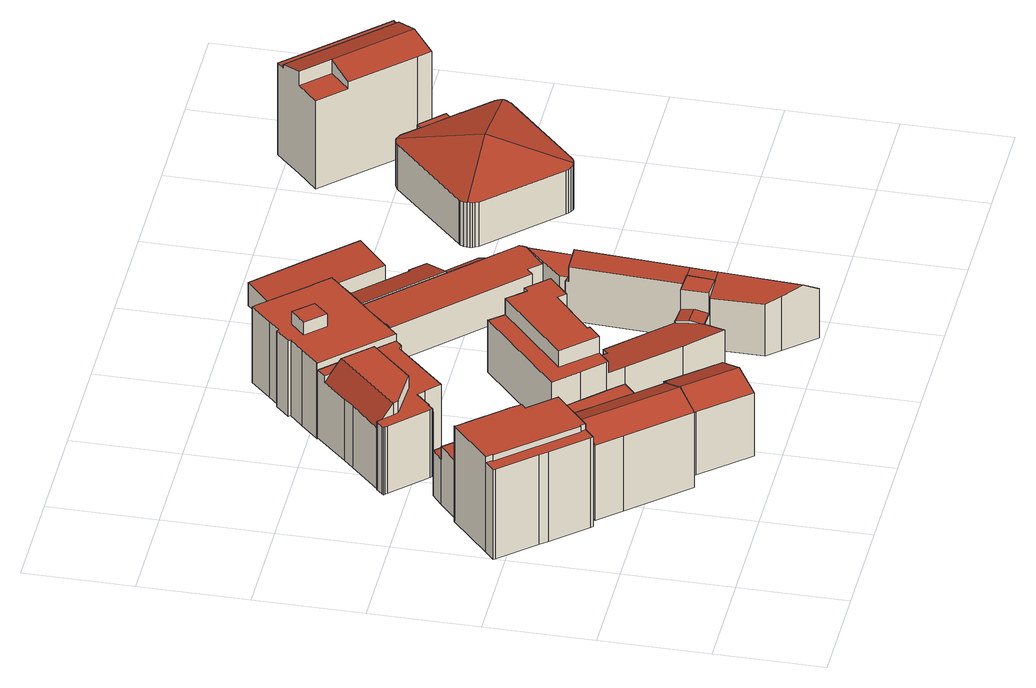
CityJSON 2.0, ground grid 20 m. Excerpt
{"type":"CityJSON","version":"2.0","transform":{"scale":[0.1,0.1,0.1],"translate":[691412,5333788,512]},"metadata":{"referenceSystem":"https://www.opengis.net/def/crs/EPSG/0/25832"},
"CityObjects":{
"building1":{"type":"Building","attributes":{"Gemeindeschluessel":"09162000","HoeheDach":"531.810","HoeheGrund":"512.006","Methode":"9999","NiedrigsteTraufeDesGebaeudes":"521.310","Geometrietyp2DReferenz":"3000","function":"31001_1000","roofType":"1000","measuredHeight":19.8,"storeysAboveGround":5},"geometry":[{"type":"MultiSurface","lod":"2","boundaries":[[[0,1,2,3]],[[4,5,6,7,8]],[[9,10,11,12]],[[13,14,15,16,17]],[[3,2,18,19]],[[20,21,22,23,24,25,26,27,28,29,30,31]],[[32,33,34,12,35]],[[36,24,23,37]],[[19,11,10,0,3]],[[38,31,30,39]],[[17,16,40,41,42]],[[43,44,45,46]],[[16,15,47,48]],[[4,46,45,5]],[[45,44,41,5]],[[49,0,10,9,50]],[[51,52,53,54]],[[29,55,56,30]],[[52,57,34,33]],[[58,25,24,36]],[[8,7,59,60]],[[61,19,18,62,25,58]],[[60,59,63,64]],[[54,53,65,66]],[[67,68,69,70]],[[28,71,55,29]],[[72,73,1,0,49]],[[50,9,74,75]],[[39,30,56,14,13]],[[76,20,31,38]],[[77,21,20,76]],[[66,65,33,32]],[[42,41,44,43]],[[26,78,79,27]],[[74,9,12,34,57,69,68]],[[25,62,78,26]],[[41,40,6,5]],[[37,23,22,80]],[[75,74,68,67]],[[33,65,53,52]],[[80,22,21,77]],[[27,79,71,28]],[[48,63,59,7,6,40,16]],[[55,71,79,78,62,18,2,1,73,81,47,15,14,56]],[[4,8,60,64,82,83,72,49,50,75,67,70,51,54,66,32,35,61,58,36,37,80,77,76,38,39,13,17,42,43,46]],[[35,12,11,19,61]],[[82,48,47,81,83]],[[83,81,73,72]],[[64,63,48,82]],[[70,69,57,52,51]]],"semantics":{"surfaces":[{"type":"WallSurface"},{"type":"RoofSurface"},{"type":"GroundSurface"}],"values":[0,0,0,0,0,1,0,0,1,0,0,0,0,0,1,0,0,0,0,0,0,0,0,0,0,0,0,0,0,0,0,0,0,0,1,0,0,0,0,1,0,0,1,1,2,0,0,0,0,0]}}]},
"building2":{"type":"Building","attributes":{"Gemeindeschluessel":"09162000","HoeheDach":"530.910","HoeheGrund":"513.101","Methode":"2000","NiedrigsteTraufeDesGebaeudes":"528.658","Geometrietyp2DReferenz":"3000","function":"31001_9998","roofType":"3100","measuredHeight":17.81,"storeysAboveGround":4},"geometry":[{"type":"MultiSurface","lod":"2","boundaries":[[[84,85,86,87,88,89,90]],[[89,91,92,90]],[[85,93,94,86]],[[95,96,94,93,97]],[[90,92,98,84]],[[86,94,96,87]],[[84,98,97,93,85]],[[87,96,95,91,89,88]],[[95,97,98,92,91]]],"semantics":{"surfaces":[{"type":"GroundSurface"},{"type":"WallSurface"},{"type":"RoofSurface"}],"values":[0,1,1,2,1,1,1,1,2]}}]},
"building3":{"type":"Building","attributes":{"Gemeindeschluessel":"09162000","HoeheDach":"530.834","HoeheGrund":"515.604","Methode":"2000","NiedrigsteTraufeDesGebaeudes":"528.516","Geometrietyp2DReferenz":"3000","function":"31001_9998","roofType":"3100","measuredHeight":15.23},"geometry":[{"type":"MultiSurface","lod":"2","boundaries":[[[99,100,101,102]],[[103,104,105,106]],[[107,108,91,109]],[[106,110,107,109,111,99,102,103]],[[111,109,91,112,100,99]],[[113,105,104,101,100,112]],[[110,114,108,107]],[[91,108,114,113,112]],[[102,101,104,103]],[[106,105,113,114,110]]],"semantics":{"surfaces":[{"type":"WallSurface"},{"type":"GroundSurface"},{"type":"RoofSurface"}],"values":[0,0,0,1,0,2,0,2,0,0]}}]},
"building4":{"type":"Building","attributes":{"Gemeindeschluessel":"09162000","HoeheDach":"520.650","HoeheGrund":"514.391","Methode":"2000","NiedrigsteTraufeDesGebaeudes":"519.980","Geometrietyp2DReferenz":"3000","function":"31001_2000","roofType":"1000","measuredHeight":6.26},"geometry":[{"type":"MultiSurface","lod":"2","boundaries":[[[115,116,117,118]],[[119,120,121,122,123,124,125,126,127,128]],[[129,130,127,126]],[[131,132,124,123]],[[133,134,119,128]],[[135,117,116,136]],[[125,137,129,126]],[[132,137,125,124]],[[130,133,128,127]],[[122,138,131,123]],[[119,134,139,120]],[[133,130,129,137,132,131,138,140,141,115,118,142,139,134]],[[121,140,138,122]],[[121,120,139,142,135,136,141,140]],[[118,117,135,142]],[[141,136,116,115]]],"semantics":{"surfaces":[{"type":"WallSurface"},{"type":"GroundSurface"},{"type":"RoofSurface"}],"values":[0,1,0,0,0,2,0,0,0,0,0,2,0,0,0,0]}}]},
"building5":{"type":"Building","attributes":{"Gemeindeschluessel":"09162000","HoeheDach":"532.310","HoeheGrund":"515.942","Methode":"2000","NiedrigsteTraufeDesGebaeudes":"527.190","Geometrietyp2DReferenz":"3000","function":"31001_9998","roofType":"1000","measuredHeight":16.37,"storeysAboveGround":5},"geometry":[{"type":"MultiSurface","lod":"2","boundaries":[[[143,144,145,146]],[[147,148,149,150]],[[151,152,148,147]],[[153,154,155,156]],[[157,158,151,147,150]],[[159,160,154,153]],[[161,162,163,164]],[[165,166,167,168]],[[169,170,171,172,173,167,166,174]],[[175,176,160,159]],[[177,178,179,180]],[[174,181,169]],[[182,158,157,183]],[[165,156,155,181,174,166]],[[184,170,169]],[[185,164,163,186]],[[187,188,189,190]],[[146,145,188,187]],[[191,192,193,194]],[[195,183,157,150,149,196]],[[197,198,170,184]],[[172,199,173]],[[161,200,201,162]],[[185,186,192,191]],[[163,162,201,199,172,177,180,197,184,169,181,155,154,160,176,189,188,145,144,202,203,196,149,148,152,204,205,193,192,186]],[[195,196,203,206]],[[177,172,171,178]],[[194,193,205,207]],[[207,205,204,208]],[[198,179,178,171,170]],[[209,202,144,143]],[[206,203,202,209]],[[185,191,194,207,208,182,183,195,206,209,143,146,187,190,175,159,153,156,165,168,200,161,164]],[[200,168,167,173,199,201]],[[190,189,176,175]],[[180,179,198,197]],[[182,208,204,152,151,158]]],"semantics":{"surfaces":[{"type":"WallSurface"},{"type":"RoofSurface"},{"type":"GroundSurface"}],"values":[0,0,0,0,1,0,0,0,1,0,0,0,0,0,0,0,0,0,0,0,0,0,0,0,1,0,0,0,0,1,0,0,2,0,0,0,0]}}]},
"building6":{"type":"Building","attributes":{"Gemeindeschluessel":"09162000","HoeheDach":"519.864","HoeheGrund":"515.523","Methode":"1000","NiedrigsteTraufeDesGebaeudes":"519.864","Geometrietyp2DReferenz":"3000","function":"31001_2000","roofType":"1000","measuredHeight":4.34},"geometry":[{"type":"MultiSurface","lod":"2","boundaries":[[[210,211,212,213]],[[214,210,213,215,216,217,218,219]],[[219,220,221,214]],[[216,222,223,217]],[[213,212,224,215]],[[211,221,220,225,223,222,224,212]],[[218,225,220,219]],[[211,210,214,221]],[[217,223,225,218]],[[215,224,222,216]]],"semantics":{"surfaces":[{"type":"WallSurface"},{"type":"GroundSurface"},{"type":"RoofSurface"}],"values":[0,1,0,0,0,2,0,0,0,0]}}]},
"building7":{"type":"Building","attributes":{"Gemeindeschluessel":"09162000","HoeheDach":"533.900","HoeheGrund":"515.570","Methode":"2000","NiedrigsteTraufeDesGebaeudes":"531.290","Geometrietyp2DReferenz":"3000","function":"31001_9998","roofType":"1000","measuredHeight":18.33,"storeysAboveGround":5},"geometry":[{"type":"MultiSurface","lod":"2","boundaries":[[[226,227,228,229]],[[230,231,232,233,234,235]],[[236,237,238,239]],[[240,241,242,230,235,243,244,245]],[[246,247,248,249]],[[250,251,252,253,254,255]],[[256,257,247,246]],[[258,259,260,261]],[[262,263,257,256,264,265]],[[261,260,233,232]],[[266,267,237,236]],[[249,248,250,255]],[[268,269,270,245,244,243,235,234,233,260,259,271,272,228,227,273,274,275,252,251,250,248,247,257,263,262],[276,266,236,239]],[[277,278,269,268,262,265]],[[279,272,271,280]],[[239,238,281,276]],[[253,252,275,282]],[[275,274,273,283,284,282]],[[285,270,269,278]],[[283,273,227,226]],[[261,232,231,230,242,241,240,285,278,277,265,264,256,246,249,255,254,253,282,284,283,226,229,279,280,258]],[[240,245,270,285]],[[237,267,281,238]],[[280,271,259,258]],[[229,228,272,279]],[[276,281,267,266]]],"semantics":{"surfaces":[{"type":"WallSurface"},{"type":"RoofSurface"},{"type":"GroundSurface"}],"values":[0,0,0,0,0,0,0,0,0,0,0,0,1,0,0,0,0,0,0,0,2,0,1,0,0,0]}}]},
"building8":{"type":"Building","attributes":{"Gemeindeschluessel":"09162000","HoeheDach":"529.220","HoeheGrund":"514.968","Methode":"2000","NiedrigsteTraufeDesGebaeudes":"522.243","Geometrietyp2DReferenz":"3000","function":"31001_9998","roofType":"1000","measuredHeight":14.25,"storeysAboveGround":2},"geometry":[{"type":"MultiSurface","lod":"2","boundaries":[[[286,287,288,289]],[[290,291,292,293]],[[294,295,296,297]],[[298,299,300,301,302,303,304]],[[305,306,307,308]],[[309,310,311,308,307,312]],[[313,314,315,316]],[[317,318,315,314,319,320,321,322,323,324,325]],[[326,327,328,329]],[[309,312,330,331]],[[332,333,311,310]],[[334,335,336,337,317,325]],[[338,339,340,304,303,326,329]],[[341,342,343,344,345,346,347,313,316,294,297,348,332,310,309,331,290,293,349,335,334,350,351,352,353,354,355,286,289,356]],[[346,345,338,329,357,358,321,320]],[[321,358,359,322]],[[360,361,362,288,287,363,364,365]],[[291,330,312,307,306,366,337,336,367,292]],[[294,316,315,318,368,295]],[[334,325,324,350]],[[328,369,370,371,372,329]],[[349,367,336,335]],[[323,373,374,351,350,324]],[[360,301,300,361]],[[357,372,359,358]],[[296,295,368,375,305,308,311,333,376]],[[289,288,362,356]],[[347,319,314,313]],[[343,342,298,304,340]],[[344,339,338,345]],[[343,340,339,344]],[[377,302,301,378,379]],[[367,349,293,292]],[[365,378,301,360]],[[322,380,373,323]],[[372,371,380,322,359]],[[354,353,381,379,378,365,364]],[[373,380,371,370,374]],[[341,356,362,361,300,299]],[[379,381,382,377]],[[329,372,357]],[[352,383,381,353]],[[341,299,298,342]],[[297,296,376,348]],[[354,364,363,355]],[[346,320,319,347]],[[291,290,331,330]],[[348,376,333,332]],[[317,337,366,375,368,318]],[[352,351,374,370,369,383]],[[303,302,377,326]],[[355,363,287,286]],[[377,382,327,326]],[[328,327,382,381,383,369]],[[375,366,306,305]]],"semantics":{"surfaces":[{"type":"WallSurface"},{"type":"RoofSurface"},{"type":"GroundSurface"}],"values":[0,0,0,1,0,0,0,1,0,0,0,0,1,2,0,0,1,1,0,0,0,0,0,0,0,1,0,0,0,0,0,1,0,0,0,1,0,1,0,0,0,0,0,0,0,0,0,0,0,0,1,0,0,1,0]}}]},
"building9":{"type":"Building","attributes":{"Gemeindeschluessel":"09162000","HoeheDach":"528.260","HoeheGrund":"515.520","Methode":"2000","NiedrigsteTraufeDesGebaeudes":"528.260","Geometrietyp2DReferenz":"3000","function":"31001_2000","roofType":"1000","measuredHeight":12.74},"geometry":[{"type":"MultiSurface","lod":"2","boundaries":[[[384,385,386,387]],[[388,387,386,389]],[[390,391,384,387,388,392,393]],[[394,395,396,397,389,386,385]],[[395,394,391,390]],[[392,388,389,397]],[[395,390,393,396]],[[394,385,384,391]],[[393,392,397,396]]],"semantics":{"surfaces":[{"type":"WallSurface"},{"type":"RoofSurface"},{"type":"GroundSurface"}],"values":[0,0,1,2,0,0,0,0,0]}}]},
"building10":{"type":"Building","attributes":{"Gemeindeschluessel":"09162000","HoeheDach":"523.347","HoeheGrund":"514.932","Methode":"1000","NiedrigsteTraufeDesGebaeudes":"522.237","Geometrietyp2DReferenz":"3000","function":"31001_9998","roofType":"1000","measuredHeight":8.41,"storeysAboveGround":2},"geometry":[{"type":"MultiSurface","lod":"2","boundaries":[[[398,399,400,401]],[[402,403,404,405]],[[399,398,403,402]],[[406,407,408,409]],[[407,406,410,411]],[[412,413,414,415]],[[416,417,418,419]],[[420,421,422,423]],[[424,425,413,412]],[[423,422,417,416]],[[415,414,426,427]],[[408,407,411,400,399,402,405,428,420,423,416,419,424,412,415,427]],[[406,409,426,414,413,425,418,417,422,421,429,404,403,398,401,410]],[[405,404,429,428]],[[411,410,401,400]],[[428,429,421,420]],[[427,426,409,408]],[[419,418,425,424]]],"semantics":{"surfaces":[{"type":"WallSurface"},{"type":"GroundSurface"},{"type":"RoofSurface"}],"values":[0,0,0,0,0,0,0,0,0,0,0,1,2,0,0,0,0,0]}}]},
"building11":{"type":"Building","attributes":{"Gemeindeschluessel":"09162000","HoeheDach":"523.710","HoeheGrund":"515.452","Methode":"2000","NiedrigsteTraufeDesGebaeudes":"521.775","Geometrietyp2DReferenz":"3000","function":"31001_2000","roofType":"2100","measuredHeight":8.26,"storeysAboveGround":2},"geometry":[{"type":"MultiSurface","lod":"2","boundaries":[[[430,431,432,433,434,435,436,437,438,439,440]],[[438,441,442,443,444,439]],[[440,445,446,430]],[[444,443,447,446,445]],[[430,446,447,448,449,431]],[[443,442,448,447]],[[441,450,451,452,453,454,455,449,448,442]],[[433,454,453,434]],[[432,455,454,433]],[[439,444,445,440]],[[436,451,450,437]],[[437,450,441,438]],[[435,452,451,436]],[[431,449,455,432]],[[434,453,452,435]]],"semantics":{"surfaces":[{"type":"GroundSurface"},{"type":"WallSurface"},{"type":"RoofSurface"}],"values":[0,1,1,2,1,1,2,1,1,1,1,1,1,1,1]}}]},
"building12":{"type":"Building","attributes":{"Gemeindeschluessel":"09162000","HoeheDach":"520.704","HoeheGrund":"514.906","Methode":"2000","NiedrigsteTraufeDesGebaeudes":"518.810","Geometrietyp2DReferenz":"3000","function":"31001_2000","roofType":"2100","measuredHeight":5.8},"geometry":[{"type":"MultiSurface","lod":"2","boundaries":[[[408,456,457,458,459,411,407]],[[458,460,461,459]],[[457,462,460,458]],[[407,463,464,408]],[[463,465,461,460,462,466,464]],[[411,465,463,407]],[[456,466,462,457]],[[408,464,466,456]],[[459,461,465,411]]],"semantics":{"surfaces":[{"type":"GroundSurface"},{"type":"WallSurface"},{"type":"RoofSurface"}],"values":[0,1,1,1,2,1,1,1,1]}}]},
"building13":{"type":"Building","attributes":{"Gemeindeschluessel":"09162000","HoeheDach":"519.706","HoeheGrund":"514.867","Methode":"1000","NiedrigsteTraufeDesGebaeudes":"518.963","Geometrietyp2DReferenz":"3000","function":"31001_2000","roofType":"1000","measuredHeight":4.84},"geometry":[{"type":"MultiSurface","lod":"2","boundaries":[[[467,468,469,470]],[[471,472,473,469,468]],[[470,469,473,474]],[[475,474,473,472]],[[476,467,470,474,475]],[[471,476,475,472]],[[471,468,467,476]]],"semantics":{"surfaces":[{"type":"WallSurface"},{"type":"GroundSurface"},{"type":"RoofSurface"}],"values":[0,1,0,0,2,0,0]}}]},
"building14":{"type":"Building","attributes":{"Gemeindeschluessel":"09162000","HoeheDach":"527.130","HoeheGrund":"514.240","Methode":"2000","NiedrigsteTraufeDesGebaeudes":"520.184","Geometrietyp2DReferenz":"3000","function":"31001_9998","roofType":"3500","measuredHeight":12.89,"storeysAboveGround":2},"geometry":[{"type":"MultiSurface","lod":"2","boundaries":[[[477,478,479,480]],[[481,482,483,484,485,486,487,488,489,490,491]],[[492,493,494,495]],[[495,494,496,497]],[[498,499,500,501]],[[502,503,504,505]],[[480,479,506,507]],[[508,485,484,509]],[[510,511,512,513]],[[514,515,516,517]],[[518,483,482,519]],[[520,521,522,488,487,523]],[[524,525,493,492]],[[526,527,528,529]],[[513,512,530,531]],[[523,487,486,532]],[[522,500,499,516,515,506,479,478,533,534,489,488]],[[533,535,536,537,538,534]],[[489,539,496,494,493,525,540,528,527,490]],[[541,542,543,544,545,546,547,548]],[[509,484,483,518]],[[529,528,540,549]],[[550,551,552,553]],[[554,555,556,530]],[[555,543,542,541,548,556]],[[532,486,485,508]],[[501,500,522,521]],[[539,557,558,559,497,496]],[[534,538,504,503,552,551,554,530,512,511,560,557,539,489]],[[507,506,515,514]],[[535,533,478,477]],[[530,556,548,547,531]],[[549,540,525,524]],[[558,557,560,561]],[[477,480,507,514,517,498,501,521,520,523,532,508,509,518,519,562,563,564,526,529,549,524,492,495,497,559,558,561,510,513,531,547,546,545,544,565,550,553,502,505,537,536,535]],[[519,482,481,562]],[[553,552,503,502]],[[491,490,527,526,564,563]],[[505,504,538,537]],[[550,565,544,543,555,554,551]],[[517,516,499,498]],[[561,560,511,510]],[[562,481,491,563]]],"semantics":{"surfaces":[{"type":"WallSurface"},{"type":"RoofSurface"},{"type":"GroundSurface"}],"values":[0,1,0,0,0,0,0,0,0,0,0,0,0,0,0,0,1,0,1,0,0,0,0,0,1,0,0,0,1,0,0,0,0,0,2,0,0,0,0,0,0,0,0]}}]},
"building15":{"type":"Building","attributes":{"Gemeindeschluessel":"09162000","HoeheDach":"535.720","HoeheGrund":"514.500","Methode":"2000","NiedrigsteTraufeDesGebaeudes":"532.838","Geometrietyp2DReferenz":"3000","function":"31001_9998","roofType":"3100","measuredHeight":21.22,"storeysAboveGround":5},"geometry":[{"type":"MultiSurface","lod":"2","boundaries":[[[566,567,568,569,570,571,572,573,574]],[[568,567,566,575,576,577,578,579,580,581,569]],[[576,575,582,583,584,585,577]],[[584,586,587,585]],[[588,570,569,581,580,589]],[[585,587,590,591,592,589,580,579,578,577]],[[566,574,582,575]],[[593,571,570,588,589,592]],[[586,594,590,587]],[[595,572,571,593,592,591]],[[584,583,594,586]],[[594,573,572,595,591,590]],[[582,574,573,594,583]]],"semantics":{"surfaces":[{"type":"WallSurface"},{"type":"GroundSurface"},{"type":"RoofSurface"}],"values":[0,1,0,2,0,0,0,2,0,0,0,2,2]}}]}
},
"vertices":[
[184,409,186],[184,409,198],[175,401,198],[175,401,186],[176,502,0],[176,502,93],[176,502,120],[156,484,120],[156,484,0],[204,386,120],[204,386,186],[227,360,186],[227,360,120],[98,508,0],[98,508,198],[101,504,198],[101,504,120],[101,504,0],[218,352,198],[218,352,186],[3,418,186],[59,354,186],[72,339,186],[127,277,186],[130,274,186],[149,291,186],[142,299,186],[140,297,186],[27,426,186],[28,427,186],[19,438,186],[0,421,186],[277,403,0],[277,403,93],[277,403,120],[227,360,0],[130,274,0],[127,277,0],[0,421,0],[19,438,0],[143,540,120],[143,540,93],[143,540,0],[166,559,0],[166,559,93],[202,524,93],[202,524,0],[122,480,198],[122,480,120],[184,409,0],[204,386,0],[243,442,0],[243,442,93],[266,463,93],[266,463,0],[28,427,198],[19,438,198],[243,442,120],[149,291,0],[143,473,120],[143,473,0],[218,352,0],[149,291,198],[131,488,120],[131,488,0],[303,427,93],[303,427,0],[202,406,0],[202,406,120],[214,417,120],[214,417,0],[27,426,198],[171,425,0],[171,425,198],[213,394,120],[213,394,0],[3,418,0],[59,354,0],[142,299,198],[140,297,198],[72,339,0],[157,440,198],[122,480,0],[157,440,0],
[133,271,11],[209,338,11],[246,296,11],[338,191,11],[291,150,11],[262,125,11],[170,229,11],[262,125,167],[170,229,167],[209,338,167],[246,296,167],[300,157,189],[338,191,167],[171,305,189],[133,271,167],
[338,191,36],[338,191,168],[339,189,168],[339,189,36],[344,195,36],[344,195,165],[420,108,165],[420,108,36],[264,123,36],[264,123,167],[262,125,36],[339,37,36],[291,150,36],[301,159,188],[378,71,188],[339,37,167],
[300,399,80],[300,399,86],[319,378,81],[319,378,80],[287,332,24],[246,296,24],[209,338,24],[229,357,24],[274,397,24],[305,424,24],[309,428,24],[312,425,24],[309,421,24],[341,389,24],[312,425,80],[309,421,80],[274,397,80],[305,424,80],[341,389,80],[287,332,80],[238,305,81],[219,326,86],[309,428,80],[229,357,80],[246,296,80],[209,338,80],[219,326,80],[238,305,80],
[166,560,39],[166,560,179],[163,563,179],[163,563,39],[203,594,152],[203,594,179],[177,568,179],[177,568,152],[214,583,152],[214,583,179],[110,645,39],[110,645,179],[110,644,179],[110,644,39],[180,565,152],[196,565,152],[98,633,39],[98,633,179],[352,661,39],[352,661,179],[340,650,179],[340,650,39],[166,698,39],[166,698,167],[183,716,166],[183,716,39],[121,637,179],[136,622,203],[249,735,203],[234,751,179],[225,759,166],[112,646,165],[96,630,39],[96,630,179],[295,687,179],[295,687,203],[220,612,203],[220,612,179],[112,646,179],[196,565,39],[180,565,39],[136,622,179],[330,650,39],[330,650,179],[101,625,39],[101,625,179],[98,629,179],[98,629,39],[289,609,39],[289,609,179],[279,599,179],[279,599,39],[176,569,39],[176,569,179],[145,615,179],[145,615,203],[225,759,179],[240,775,39],[240,775,179],[167,560,179],[169,562,179],[216,584,179],[240,560,179],[169,562,39],[240,560,39],[216,584,39],[167,560,39],
[444,282,35],[444,282,79],[400,244,79],[400,244,35],[418,310,35],[370,274,35],[337,276,35],[287,332,35],[341,389,35],[382,347,35],[382,347,79],[418,310,79],[337,276,79],[287,332,79],[370,274,79],[341,389,79],
[382,917,36],[382,917,193],[387,913,193],[387,913,36],[455,762,36],[474,782,36],[489,796,36],[489,796,193],[474,782,193],[455,762,193],[351,780,193],[351,780,219],[318,814,219],[318,814,193],[387,696,36],[410,719,36],[437,745,36],[437,745,193],[410,719,193],[387,696,193],[274,809,36],[274,809,193],[299,833,193],[299,833,36],[295,837,193],[296,837,193],[321,862,193],[321,862,36],[296,837,36],[295,837,36],[242,777,36],[242,777,193],[494,801,36],[494,801,193],[492,800,193],[492,800,36],[240,775,193],[241,775,193],[241,775,36],[240,775,36],[377,807,193],[377,807,219],[259,756,193],[352,661,193],[356,665,193],[469,827,193],[462,833,193],[346,880,193],[326,860,193],[324,859,193],[345,841,193],[259,756,36],[352,661,36],[462,833,36],[469,827,36],[345,841,219],[324,859,36],[346,880,36],[326,860,36],[356,665,36],
[690,447,30],[690,447,111],[727,483,111],[727,483,30],[595,442,30],[595,442,172],[555,406,172],[555,406,30],[418,310,30],[418,310,138],[382,347,138],[382,347,30],[711,0,133],[729,18,118],[755,424,118],[716,426,151],[703,223,151],[700,173,151],[691,23,151],[388,386,138],[388,386,172],[522,506,172],[522,506,138],[550,474,30],[504,527,30],[504,527,138],[550,474,172],[524,199,30],[524,199,114],[444,282,114],[444,282,30],[467,348,105],[421,307,114],[585,138,114],[604,178,108],[605,178,108],[605,182,107],[606,229,102],[503,332,103],[492,322,105],[680,174,146],[680,174,148],[640,176,148],[640,176,136],[558,481,172],[558,481,30],[500,532,30],[500,532,138],[492,322,30],[464,352,30],[464,352,172],[467,348,172],[641,176,136],[641,79,137],[662,55,143],[729,18,30],[711,0,30],[662,55,30],[641,79,30],[641,176,30],[604,178,30],[585,138,30],[341,389,30],[542,420,30],[503,332,30],[607,228,30],[644,226,30],[667,225,30],[677,434,30],[691,431,30],[761,518,30],[640,176,102],[605,178,102],[605,178,106],[716,426,111],[755,424,111],[761,518,111],[691,431,111],[677,434,111],[677,428,111],[443,327,172],[542,420,172],[421,307,138],[640,226,148],[640,226,107],[640,202,111],[640,176,106],[606,229,106],[607,228,107],[443,327,138],[341,389,138],[684,224,146],[677,428,141],[667,225,141],[605,204,111],[667,225,148],[684,224,148],[644,226,148],
[508,786,163],[508,786,35],[494,801,35],[494,801,163],[492,800,163],[492,800,35],[470,748,163],[507,785,163],[489,796,163],[455,762,163],[507,785,35],[470,748,35],[455,762,35],[489,796,35],
[762,525,113],[762,525,29],[762,531,29],[762,531,113],[761,518,29],[761,518,112],[727,483,105],[727,483,29],[759,534,113],[759,534,29],[657,636,29],[657,636,113],[761,532,113],[761,532,29],[507,785,29],[507,785,113],[508,786,113],[508,786,29],[502,709,29],[502,709,104],[468,746,104],[468,746,29],[698,495,29],[698,495,103],[494,700,102],[494,700,29],[470,748,29],[470,748,105],[509,785,113],[509,785,29],[707,506,29],[707,506,105],
[494,852,34],[533,811,34],[548,826,34],[671,702,34],[674,705,34],[700,679,34],[657,636,34],[509,785,34],[508,786,34],[494,801,34],[469,827,34],[508,786,117],[507,788,117],[507,788,103],[494,801,103],[469,827,103],[494,852,103],[532,813,103],[532,813,106],[533,811,106],[509,785,117],[657,636,117],[700,679,98],[674,705,98],[671,702,99],[548,826,99],
[700,679,29],[775,604,29],[772,563,29],[765,543,29],[772,563,78],[765,543,84],[775,604,68],[759,534,87],[657,636,87],[761,532,87],[700,679,68],
[773,809,77],[773,809,29],[689,895,29],[689,895,77],[719,755,29],[559,916,29],[613,971,29],[613,971,77],[559,916,70],[719,755,70],
[1175,637,22],[1175,637,115],[1173,633,114],[1173,633,22],[868,633,114],[870,629,114],[873,624,113],[996,497,113],[1000,493,113],[1005,490,114],[1010,488,115],[1015,488,116],[1021,643,151],[867,642,116],[867,638,115],[1011,792,22],[1011,792,114],[1017,796,114],[1017,796,22],[1023,798,115],[1023,798,22],[1027,491,22],[1027,491,114],[1022,489,115],[1022,489,22],[1173,657,22],[1173,657,114],[1175,653,114],[1175,653,22],[1171,628,114],[1171,628,22],[1000,493,22],[996,497,22],[1041,794,22],[1041,794,114],[1046,789,114],[1046,789,22],[1167,625,22],[1167,625,114],[1032,494,113],[1032,494,22],[873,624,22],[870,629,22],[1015,488,22],[1016,488,22],[1016,488,116],[1010,488,22],[874,659,22],[874,659,113],[867,643,22],[867,643,115],[868,649,114],[868,649,22],[1087,747,113],[1087,747,22],[1005,490,22],[1176,642,116],[1176,643,116],[1176,642,22],[1176,643,22],[1176,648,22],[1176,648,115],[1027,798,116],[870,655,114],[1143,760,82],[1163,740,82],[1163,739,82],[1163,739,22],[1163,740,22],[1143,760,22],[1122,781,22],[1122,781,82],[870,655,22],[1127,705,22],[1127,705,114],[1169,661,114],[1169,661,22],[1128,706,113],[1128,706,82],[1087,747,82],[1029,798,115],[1029,798,22],[1027,798,22],[1035,796,114],[1035,796,22],[868,633,22],[867,638,22],[867,642,22],[1128,706,22],
[1143,760,25],[1181,798,25],[1217,833,25],[1229,844,25],[1229,844,215],[1217,833,215],[1217,833,222],[1181,798,237],[1143,760,222],[1122,781,25],[1026,881,25],[980,928,25],[1019,965,25],[1055,1000,25],[1067,1012,25],[1113,964,25],[1122,781,222],[1026,881,222],[1026,881,208],[980,928,208],[1065,918,208],[1019,965,208],[1113,964,215],[1067,1012,215],[1019,965,237],[1055,1000,222],[1055,1000,215],[1101,953,215],[1065,918,237],[1101,953,222]
]}
